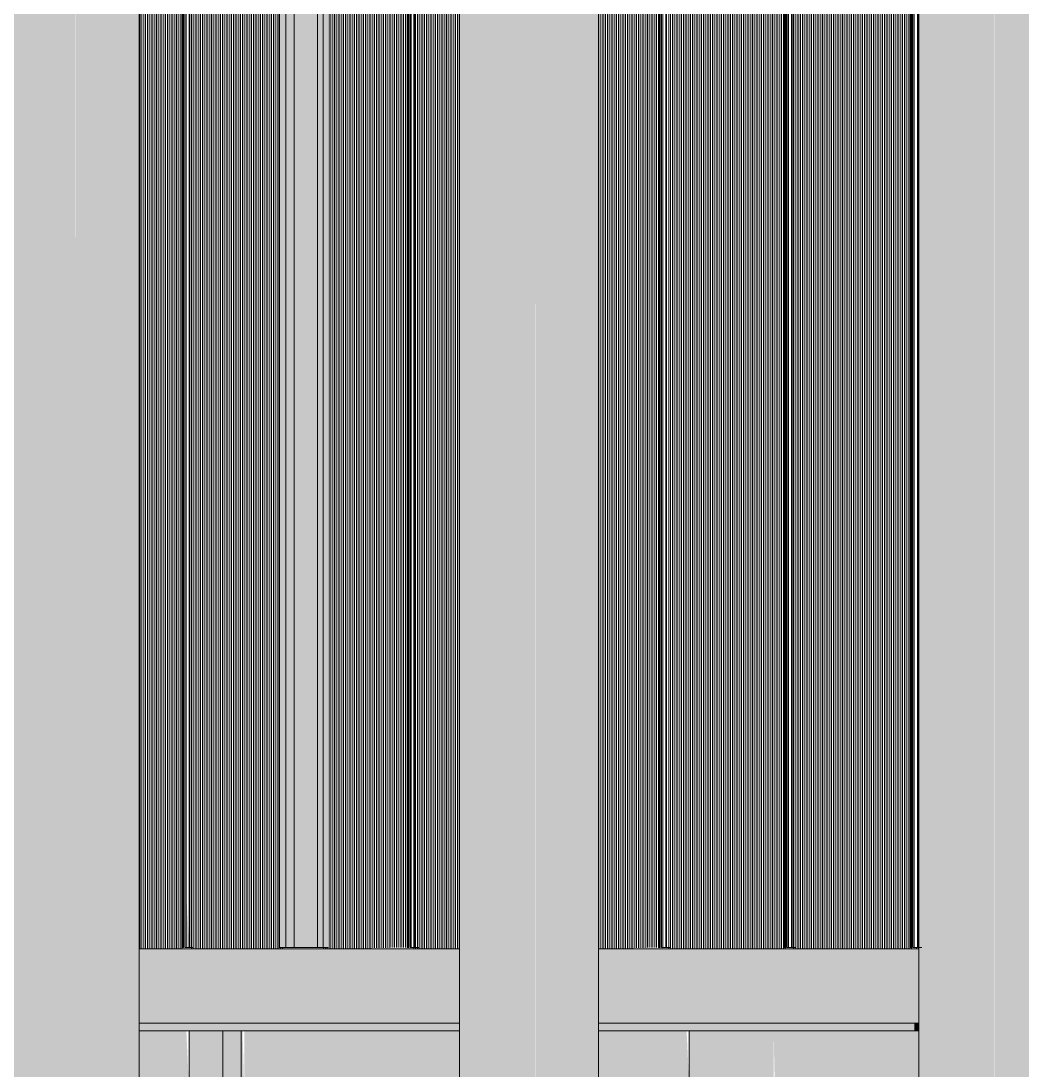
# Model space of a CAD drawing. Header units: metres. Extents: x -4613 to -4328, y -1 to 30.
# Drawn here: x -4392.845 to -4392.124, y 11.361 to 12.116 of the extents above; entities that cross this region are included whole.
import ezdxf

# ---------------------------------------------------------------- set-up
doc = ezdxf.new("R2010")
doc.units = ezdxf.units.M
for name, color, linetype, lineweight in [('A-GENM', 13, 'Continuous', 5), ('A-GLAZ-CURT', 52, 'Continuous', 5), ('A-GLAZ-CWMG', 51, 'Continuous', 5), ('A-WALL', 113, 'Continuous', 5), ('P-SANR-FIXT', 6, 'Continuous', 5), ('S-BEAM', 12, 'Continuous', 5)]:
    doc.layers.add(name, color=color, linetype=linetype, lineweight=lineweight)

# ---------------------------------------------------------------- blocks, each defined once
blk = doc.blocks.new('Structural Framing 15 - Structural Framing 1-952687-NORTH EAST')
at = {"layer": 'S-BEAM'}
for points in [[(4306.3698, 11.34534), (4306.39405, 11.34612), (4306.39405, 11.38883), (4306.3698, 11.38883), (4306.3698, 11.34612)], [(4306.40248, 11.34534), (4306.40716, 11.34612), (4306.40716, 11.38883), (4306.39405, 11.38883), (4306.39405, 11.34534)], [(4306.40823, 11.34534), (4306.4095, 11.34612), (4306.40825, 11.38883), (4306.40716, 11.38883), (4306.40716, 11.34534)]]:
    blk.add_hatch(color=256, dxfattribs=at).paths.add_polyline_path(points)
h = blk.add_hatch(color=256, dxfattribs=at)
h.paths.add_polyline_path([(4306.42809, 10.51826), (4306.72999, 10.53411), (4306.72999, 10.57163), (4306.42809, 10.55556), (4306.42809, 10.5214)])
h.paths.add_polyline_path([(4306.6731, 11.34534), (4306.72999, 11.34612), (4306.72793, 11.38883), (4306.66428, 11.38883), (4306.66428, 11.34534)])
h.paths.add_polyline_path([(4306.4095, 11.34534), (4306.56465, 11.34612), (4306.56465, 11.38883), (4306.4095, 11.38883), (4306.4095, 11.34612)])
for p, q in [((4306.3698, 11.34612), (4306.3698, 11.38883)), ((4306.39405, 11.38883), (4306.39405, 11.34612)), ((4306.40716, 11.34612), (4306.40716, 11.38883))]:
    blk.add_line(p, q, dxfattribs=at)
blk = doc.blocks.new('Mechanical - Condensers - Mechanical - Condensers-1249279-NORTH EAST')
at = {"layer": 'A-GENM'}
h = blk.add_hatch(color=256, dxfattribs=at)
h.paths.add_polyline_path([(4306.79057, 10.53411), (4306.79057, 10.57485), (4306.72999, 10.57163), (4306.72999, 10.53411)])
h.paths.add_polyline_path([(4306.79057, 11.19995), (4306.79007, 11.22177), (4306.77618, 11.21931), (4306.77163, 11.21329), (4306.77163, 11.20137), (4306.78134, 11.20086)])
h.paths.add_polyline_path([(4306.77163, 11.32005), (4306.79057, 11.3234), (4306.79057, 11.33219), (4306.77926, 11.32931), (4306.77252, 11.3242), (4306.77163, 11.32098)])
h.paths.add_polyline_path([(4306.79057, 11.34534), (4306.79057, 11.38883), (4306.72999, 11.38883), (4306.72999, 11.34534), (4306.77163, 11.34534)])
h = blk.add_hatch(color=256, dxfattribs=at)
h.paths.add_polyline_path([(4306.80698, 10.52161), (4306.89645, 10.52659), (4306.89645, 10.58048), (4306.8072, 10.57573), (4306.80702, 10.53244)])
h.paths.add_polyline_path([(4306.80674, 10.52159), (4306.80698, 10.52161), (4306.80698, 10.57572), (4306.79057, 10.57485), (4306.79057, 10.53411), (4306.79554, 10.53088)])
h.paths.add_polyline_path([(4306.80236, 11.19975), (4306.80236, 11.22394), (4306.79057, 11.22123), (4306.79137, 11.19995), (4306.79739, 11.20001)])
h.paths.add_polyline_path([(4306.79057, 11.3234), (4306.80049, 11.32694), (4306.79531, 11.33112), (4306.79057, 11.33219), (4306.79057, 11.32967)])
h.paths.add_polyline_path([(4306.79779, 11.34534), (4306.89539, 11.34612), (4306.89539, 11.38883), (4306.79057, 11.38883), (4306.79155, 11.34534), (4306.79554, 11.34534)])
blk.add_line((4306.7298, 11.38883), (4306.7298, 11.34612), dxfattribs=at)
blk = doc.blocks.new('Downpipe - Tee Spreader - Downpipe - Tee Spreader-V138-NORTH EAST')
at = {"layer": 'P-SANR-FIXT'}
for points in [[(4306.28808, 11.3), (4306.28761, 15.9274), (4306.23392, 15.9274), (4306.23392, 11.34195), (4306.24277, 11.33633), (4306.27504, 11.31086)], [(4306.29417, 11.29481), (4306.308, 11.30289), (4306.31279, 11.30488), (4306.33354, 11.30659), (4306.33297, 11.33264), (4306.308, 11.33264), (4306.308, 11.34534), (4306.33354, 11.34612), (4306.33283, 15.9274), (4306.28808, 15.9274), (4306.28821, 11.29989), (4306.29046, 11.29797)]]:
    blk.add_hatch(color=256, dxfattribs=at).paths.add_polyline_path(points)
blk.add_line((4306.33373, 11.34612), (4306.33373, 15.9274), dxfattribs=at)
blk = doc.blocks.new('Downpipe - Tee Spreader - Downpipe - Tee Spreader-V139-NORTH EAST')
at = {"layer": 'P-SANR-FIXT'}
for points in [[(4306.61882, 11.3), (4306.61835, 15.9274), (4306.56465, 15.9274), (4306.56465, 11.34195), (4306.5735, 11.33633), (4306.60578, 11.31086)], [(4306.62491, 11.29481), (4306.63874, 11.30289), (4306.64353, 11.30488), (4306.66428, 11.30659), (4306.6637, 11.33264), (4306.63874, 11.33264), (4306.63874, 11.34534), (4306.66428, 11.34612), (4306.66356, 15.9274), (4306.61882, 15.9274), (4306.61895, 11.29989), (4306.6212, 11.29797)]]:
    blk.add_hatch(color=256, dxfattribs=at).paths.add_polyline_path(points)
for p, q in [((4306.56446, 15.9274), (4306.56446, 11.34179)), ((4306.66446, 11.34612), (4306.66446, 15.9274))]:
    blk.add_line(p, q, dxfattribs=at)
blk = doc.blocks.new('Downpipe - Tee Spreader - Downpipe - Tee Spreader-V140-NORTH EAST')
at = {"layer": 'P-SANR-FIXT'}
for points in [[(4306.94956, 11.3), (4306.94898, 15.88699), (4306.91495, 15.88552), (4306.9127, 15.92851), (4306.89539, 15.9274), (4306.89539, 11.34195), (4306.90424, 11.33633), (4306.93652, 11.31086)], [(4306.95565, 11.29481), (4306.96948, 11.30289), (4306.97426, 11.30488), (4306.99501, 11.30659), (4306.99444, 11.33264), (4306.96948, 11.33264), (4306.96948, 11.34534), (4306.99501, 11.34612), (4306.99427, 15.88935), (4306.94956, 15.88521), (4306.94969, 11.29989), (4306.95194, 11.29797)]]:
    blk.add_hatch(color=256, dxfattribs=at).paths.add_polyline_path(points)
blk.add_line((4306.8952, 15.9276), (4306.8952, 11.34179), dxfattribs=at)
blk = doc.blocks.new('Rectangular Mullion - Frame_Framed Facade_Danpal_DPANMF BT1-V219-NORTH EAST')
at = {"layer": 'A-GLAZ-CWMG'}
for points in [[(4306.33354, 11.39433), (4306.35851, 11.39433), (4306.35851, 11.44773), (4306.33354, 11.44773)], [(4306.33354, 11.38883), (4306.36779, 11.38883), (4306.36779, 11.39433), (4306.33354, 11.39433)]]:
    blk.add_hatch(color=256, dxfattribs=at).paths.add_polyline_path(points)
for p, q in [((4306.33354, 11.44773), (4306.35851, 11.44773)), ((4306.33354, 11.39433), (4306.35851, 11.39433)), ((4306.33354, 11.38883), (4306.36779, 11.38883))]:
    blk.add_line(p, q, dxfattribs=at)
blk = doc.blocks.new('Rectangular Mullion - Mullion_FramedFacade_Danpal_DPAEC50-3266256-NORTH EAST')
at = {"layer": 'A-GLAZ-CWMG'}
for points in [[(4306.3646, 11.44883), (4306.36462, 11.44883), (4306.3646, 11.48877)], [(4306.36462, 11.44883), (4306.36526, 11.44883), (4306.36462, 11.48877)], [(4306.36765, 11.44883), (4306.36995, 11.44883), (4306.36765, 11.48877)], [(4306.36995, 11.44883), (4306.3704, 11.44883), (4306.36995, 11.48877)], [(4306.36565, 11.44883), (4306.36587, 11.44883), (4306.36547, 11.44883)], [(4306.36741, 11.44883), (4306.36765, 11.44883), (4306.36719, 11.44883)], [(4306.37075, 11.44883), (4306.37097, 11.44883), (4306.37057, 11.44883)]]:
    blk.add_hatch(color=256, dxfattribs=at).paths.add_polyline_path(points)
for p, q in [((4306.3646, 15.8674), (4306.3646, 11.44883)), ((4306.36462, 15.8674), (4306.36462, 11.44883)), ((4306.36526, 15.8674), (4306.36526, 11.44883)), ((4306.36587, 15.8674), (4306.36587, 11.44883)), ((4306.36674, 15.8674), (4306.36674, 11.44883)), ((4306.36765, 15.8674), (4306.36765, 11.44883)), ((4306.36995, 15.8674), (4306.36995, 11.44883)), ((4306.36995, 15.8674), (4306.36995, 11.44883)), ((4306.3704, 15.8674), (4306.3704, 11.44883)), ((4306.3646, 11.44883), (4306.36462, 11.44883)), ((4306.36526, 11.44883), (4306.36462, 11.44883)), ((4306.36526, 11.44883), (4306.36587, 11.44883)), ((4306.36674, 11.44883), (4306.36765, 11.44883)), ((4306.36765, 11.44883), (4306.37051, 11.44883)), ((4306.3704, 11.44883), (4306.36995, 11.44883)), ((4306.3704, 11.44883), (4306.37097, 11.44883))]:
    blk.add_line(p, q, dxfattribs=at)
blk.add_open_spline([(4306.36995, 11.44883), (4306.36994, 11.44883), (4306.36995, 11.44883), (4306.37006, 11.44883), (4306.37018, 11.44883), (4306.37035, 11.44883), (4306.37056, 11.44883), (4306.37079, 11.44883), (4306.37098, 11.44883), (4306.37117, 11.44883), (4306.37141, 11.44883), (4306.37168, 11.44883), (4306.37193, 11.44883), (4306.37214, 11.44883), (4306.37233, 11.44883), (4306.37252, 11.44883), (4306.37271, 11.44883), (4306.37287, 11.44883), (4306.37298, 11.44883), (4306.37301, 11.44883), (4306.37302, 11.44883)], degree=3, knots=[0, 0, 0, 0, 0.083333, 0.166667, 0.208333, 0.25, 0.333333, 0.375, 0.416667, 0.458333, 0.5, 0.583333, 0.666667, 0.729167, 0.791667, 0.84375, 0.885417, 0.927083, 0.96875, 1, 1, 1, 1], dxfattribs=at)
blk = doc.blocks.new('MulticellPanel_Polycarbonate_Danpal_1040w - Premium Purple-3266260-NORTH EAST')
at = {"layer": 'A-GLAZ-CURT'}
h = blk.add_hatch(dxfattribs=at)
h.set_pattern_fill('FP_167', color=256, style=0, pattern_type=2)
h.set_pattern_definition([(90, (4306.271, 11.402), (-0.00131, 8e-20), [])])
h.paths.add_polyline_path([(4306.36634, 11.44773), (4306.3646, 11.44883), (4306.3646, 15.8674), (4306.33354, 15.8674), (4306.33354, 11.44773), (4306.36587, 11.44773)])
blk = doc.blocks.new('Rectangular Mullion - Frame_Framed Facade_Danpal_DPANMF BT1-3271041-NORTH EAST')
at = {"layer": 'A-GLAZ-CWMG'}
for points in [[(4306.44296, 11.39433), (4306.45425, 11.39433), (4306.45425, 11.44773), (4306.35851, 11.44773), (4306.35851, 11.39433)], [(4306.46353, 11.38883), (4306.46353, 11.39433), (4306.36779, 11.39433), (4306.36779, 11.38883), (4306.45624, 11.38883)]]:
    blk.add_hatch(color=256, dxfattribs=at).paths.add_polyline_path(points)
for p, q in [((4306.35851, 11.44773), (4306.45425, 11.44773)), ((4306.35851, 11.39433), (4306.45425, 11.39433)), ((4306.36779, 11.38883), (4306.46353, 11.38883))]:
    blk.add_line(p, q, dxfattribs=at)
blk = doc.blocks.new('MulticellPanel_Polycarbonate_Danpal_1040w - Blue-3266264-NORTH EAST')
at = {"layer": 'A-GLAZ-CURT'}
h = blk.add_hatch(dxfattribs=at)
h.set_pattern_fill('FP_240', color=256, style=0, pattern_type=2)
h.set_pattern_definition([(90, (4306.363, 11.402), (-0.00131, 8e-20), [])])
h.paths.add_polyline_path([(4306.43945, 11.44773), (4306.4348, 11.44883), (4306.43432, 15.8674), (4306.37097, 15.8674), (4306.37097, 11.44773), (4306.43747, 11.44773)])
blk = doc.blocks.new('Rectangular Mullion - Frame_Framed Facade_Danpal_DPANMF BT2-3266265-NORTH EAST')
at = {"layer": 'A-GLAZ-CWMG'}
for points in [[(4306.4348, 11.44883), (4306.43945, 11.44883), (4306.43945, 15.8674), (4306.4348, 15.8674), (4306.4348, 11.48877)], [(4306.44532, 11.44883), (4306.44532, 15.8674), (4306.43945, 15.8674), (4306.43945, 11.44883), (4306.44296, 11.44883)], [(4306.46228, 11.44883), (4306.46228, 15.8674), (4306.44532, 15.8674), (4306.44532, 11.44883)], [(4306.46228, 11.44883), (4306.46634, 11.44883), (4306.46634, 15.8674), (4306.46228, 15.8674), (4306.46228, 11.48877)], [(4306.46983, 11.44883), (4306.46983, 15.8674), (4306.46634, 15.8674), (4306.46634, 11.44883)]]:
    blk.add_hatch(color=256, dxfattribs=at).paths.add_polyline_path(points)
for p, q in [((4306.4348, 15.8674), (4306.4348, 11.44883)), ((4306.43945, 15.8674), (4306.43945, 11.44883)), ((4306.44532, 15.8674), (4306.44532, 11.44883)), ((4306.46228, 15.8674), (4306.46228, 11.44883)), ((4306.46634, 15.8674), (4306.46634, 11.44883)), ((4306.43945, 11.44883), (4306.4348, 11.44883)), ((4306.44532, 11.44883), (4306.43945, 11.44883)), ((4306.46228, 11.44883), (4306.44532, 11.44883)), ((4306.46634, 11.44883), (4306.46228, 11.44883)), ((4306.46983, 11.44883), (4306.46634, 11.44883))]:
    blk.add_line(p, q, dxfattribs=at)
blk = doc.blocks.new('MulticellPanel_Polycarbonate_Danpal_1040w - Blue-V257-NORTH EAST')
at = {"layer": 'A-GLAZ-CURT'}
h = blk.add_hatch(dxfattribs=at)
h.set_pattern_fill('FP_246', color=256, style=0, pattern_type=2)
h.set_pattern_definition([(90, (4306.885, 11.402), (-0.00131, 8e-20), [])])
h.paths.add_polyline_path([(4306.89411, 11.44773), (4306.89539, 11.44773), (4306.89411, 11.44883), (4306.89303, 11.44773)])
blk = doc.blocks.new('MulticellPanel_Polycarbonate_Danpal_1040w - Premium Dark Opal-V258-NORTH EAST')
at = {"layer": 'A-GLAZ-CURT'}
h = blk.add_hatch(dxfattribs=at)
h.set_pattern_fill('FP_247', color=256, style=0, pattern_type=2)
h.set_pattern_definition([(90, (4306.795, 11.402), (-0.00131, 8e-20), [])])
h.paths.add_polyline_path([(4306.89157, 11.44773), (4306.88876, 11.44883), (4306.88876, 15.8674), (4306.80461, 15.8674), (4306.80461, 11.44773), (4306.89135, 11.44773)])
blk = doc.blocks.new('MulticellPanel_Polycarbonate_Danpal_1040w - Premium Purple-V259-NORTH EAST')
at = {"layer": 'A-GLAZ-CURT'}
h = blk.add_hatch(dxfattribs=at)
h.set_pattern_fill('FP_248', color=256, style=0, pattern_type=2)
h.set_pattern_definition([(90, (4306.704, 11.402), (-0.00131, 8e-20), [])])
h.paths.add_polyline_path([(4306.80106, 11.44773), (4306.79825, 11.44883), (4306.79825, 15.8674), (4306.7141, 15.8674), (4306.7141, 11.44773), (4306.80083, 11.44773)])
blk = doc.blocks.new('MulticellPanel_Polycarbonate_Danpal_1040w - Blue-V260-NORTH EAST')
at = {"layer": 'A-GLAZ-CURT'}
h = blk.add_hatch(dxfattribs=at)
h.set_pattern_fill('FP_249', color=256, style=0, pattern_type=2)
h.set_pattern_definition([(90, (4306.614, 11.402), (-0.00131, 8e-20), [])])
h.paths.add_polyline_path([(4306.66428, 11.44773), (4306.70773, 11.44883), (4306.70773, 15.8674), (4306.66428, 15.8674), (4306.66428, 11.48877)])
blk = doc.blocks.new('MulticellPanel_Polycarbonate_Danpal_1040w - Premium Dark Opal-V261-NORTH EAST')
at = {"layer": 'A-GLAZ-CURT'}
h = blk.add_hatch(dxfattribs=at)
h.set_pattern_fill('FP_250', color=256, style=0, pattern_type=2)
h.set_pattern_definition([(90, (4306.523, 11.402), (-0.00131, 8e-20), [])])
h.paths.add_polyline_path([(4306.53204, 11.44773), (4306.56465, 11.44773), (4306.56465, 15.8674), (4306.53306, 15.8674), (4306.53096, 11.44773)])
blk = doc.blocks.new('MulticellPanel_Polycarbonate_Danpal_1040w - Premium Purple-3271049-NORTH EAST')
at = {"layer": 'A-GLAZ-CURT'}
h = blk.add_hatch(dxfattribs=at)
h.set_pattern_fill('FP_251', color=256, style=0, pattern_type=2)
h.set_pattern_definition([(90, (4306.445, 11.402), (-0.00131, 8e-20), [])])
h.paths.add_polyline_path([(4306.46576, 11.44773), (4306.52669, 11.44883), (4306.52669, 15.8674), (4306.46983, 15.8674), (4306.46983, 11.44883), (4306.46576, 11.44883)])
blk = doc.blocks.new('Rectangular Mullion - Frame_Framed Facade_Danpal_DPANMF BT1-V272-NORTH EAST')
at = {"layer": 'A-GLAZ-CWMG'}
for points in [[(4306.89539, 11.39433), (4306.89539, 11.44773), (4306.88267, 11.44773), (4306.88267, 11.39433)], [(4306.89539, 11.39433), (4306.89195, 11.39433), (4306.89195, 11.38883), (4306.89539, 11.38883)]]:
    blk.add_hatch(color=256, dxfattribs=at).paths.add_polyline_path(points)
for p, q in [((4306.88267, 11.44773), (4306.89546, 11.44773)), ((4306.88267, 11.39433), (4306.89542, 11.39433)), ((4306.89195, 11.38883), (4306.89542, 11.38883))]:
    blk.add_line(p, q, dxfattribs=at)
blk = doc.blocks.new('Rectangular Mullion - Frame_Framed Facade_Danpal_DPANMF BT1-V223-NORTH EAST')
at = {"layer": 'A-GLAZ-CWMG'}
for points in [[(4305.72488, 11.39433), (4305.8154, 11.39433), (4305.8154, 11.44773), (4305.72488, 11.44773), (4305.72488, 11.41744)], [(4305.75253, 11.38883), (4305.82468, 11.38883), (4305.82468, 11.39433), (4305.73417, 11.39433), (4305.73417, 11.38883)]]:
    blk.add_hatch(color=256, dxfattribs=at).paths.add_polyline_path(points)
for p, q in [((4305.72488, 11.44773), (4305.8154, 11.44773)), ((4305.72488, 11.39433), (4305.8154, 11.39433)), ((4305.73417, 11.38883), (4305.82468, 11.38883))]:
    blk.add_line(p, q, dxfattribs=at)
blk = doc.blocks.new('Rectangular Mullion - Frame_Framed Facade_Danpal_DPANMF BT1-V273-NORTH EAST')
at = {"layer": 'A-GLAZ-CWMG'}
for points in [[(4306.66428, 11.39433), (4306.70163, 11.39433), (4306.70163, 11.44773), (4306.66428, 11.44773)], [(4306.6731, 11.38883), (4306.71092, 11.38883), (4306.71092, 11.39433), (4306.66428, 11.39433), (4306.66428, 11.38883)]]:
    blk.add_hatch(color=256, dxfattribs=at).paths.add_polyline_path(points)
for p, q in [((4306.66428, 11.44773), (4306.70163, 11.44773)), ((4306.66428, 11.39433), (4306.70163, 11.39433)), ((4306.66428, 11.38883), (4306.71092, 11.38883))]:
    blk.add_line(p, q, dxfattribs=at)
blk = doc.blocks.new('Rectangular Mullion - Frame_Framed Facade_Danpal_DPANMF BT1-V274-NORTH EAST')
at = {"layer": 'A-GLAZ-CWMG'}
for points in [[(4306.55803, 11.39433), (4306.56465, 11.39433), (4306.56465, 11.44773), (4306.5206, 11.44773), (4306.5206, 11.39433)], [(4306.55803, 11.38883), (4306.56465, 11.38883), (4306.56465, 11.39433), (4306.52988, 11.39433), (4306.52988, 11.38883)]]:
    blk.add_hatch(color=256, dxfattribs=at).paths.add_polyline_path(points)
for p, q in [((4306.5206, 11.44773), (4306.56472, 11.44773)), ((4306.5206, 11.39433), (4306.56469, 11.39433)), ((4306.52988, 11.38883), (4306.56468, 11.38883))]:
    blk.add_line(p, q, dxfattribs=at)
blk = doc.blocks.new('Rectangular Mullion - Frame_Framed Facade_Danpal_DPANMF BT1-3271040-NORTH EAST')
at = {"layer": 'A-GLAZ-CWMG'}
for points in [[(4306.5206, 11.44773), (4306.45425, 11.44773), (4306.45425, 11.39433), (4306.5206, 11.39433)], [(4306.46353, 11.38883), (4306.52988, 11.38883), (4306.52988, 11.39433), (4306.46353, 11.39433)]]:
    blk.add_hatch(color=256, dxfattribs=at).paths.add_polyline_path(points)
for p, q in [((4306.45425, 11.44773), (4306.5206, 11.44773)), ((4306.45425, 11.39433), (4306.5206, 11.39433)), ((4306.46353, 11.38883), (4306.52988, 11.38883))]:
    blk.add_line(p, q, dxfattribs=at)
blk = doc.blocks.new('Rectangular Mullion - Mullion_FramedFacade_Danpal_DPAEC50-V276-NORTH EAST')
at = {"layer": 'A-GLAZ-CWMG'}
for points in [[(4307.16033, 11.44883), (4307.16098, 11.44883), (4307.16033, 11.48877)], [(4307.16567, 11.44883), (4307.16611, 11.44883), (4307.16567, 11.48877)], [(4307.16137, 11.44883), (4307.16159, 11.44883), (4307.16119, 11.44883)], [(4307.16313, 11.44883), (4307.16337, 11.44883), (4307.16291, 11.44883)], [(4307.16646, 11.44883), (4307.16669, 11.44883), (4307.16629, 11.44883)]]:
    blk.add_hatch(color=256, dxfattribs=at).paths.add_polyline_path(points)
for p, q in [((4307.16031, 15.8674), (4307.16031, 11.44883)), ((4307.16033, 15.8674), (4307.16033, 11.44883)), ((4307.16098, 15.8674), (4307.16098, 11.44883)), ((4307.16159, 15.8674), (4307.16159, 11.44883)), ((4307.16246, 15.8674), (4307.16246, 11.44883)), ((4307.16337, 15.8674), (4307.16337, 11.44883)), ((4307.16566, 15.8674), (4307.16566, 11.44883)), ((4307.16567, 15.8674), (4307.16567, 11.44883)), ((4307.16611, 15.8674), (4307.16611, 11.44883)), ((4307.16031, 11.44883), (4307.16033, 11.44883)), ((4307.16098, 11.44883), (4307.16033, 11.44883)), ((4307.16098, 11.44883), (4307.16159, 11.44883)), ((4307.16246, 11.44883), (4307.16337, 11.44883)), ((4307.16337, 11.44883), (4307.16623, 11.44883)), ((4307.16611, 11.44883), (4307.16567, 11.44883)), ((4307.16611, 11.44883), (4307.16669, 11.44883))]:
    blk.add_line(p, q, dxfattribs=at)
blk.add_open_spline([(4307.16567, 11.44883), (4307.16566, 11.44883), (4307.16567, 11.44883), (4307.16577, 11.44883), (4307.1659, 11.44883), (4307.16606, 11.44883), (4307.16627, 11.44883), (4307.16651, 11.44883), (4307.16669, 11.44883), (4307.16688, 11.44883), (4307.16712, 11.44883), (4307.1674, 11.44883), (4307.16764, 11.44883), (4307.16786, 11.44883), (4307.16805, 11.44883), (4307.16824, 11.44883), (4307.16842, 11.44883), (4307.16859, 11.44883), (4307.1687, 11.44883), (4307.16873, 11.44883), (4307.16874, 11.44883)], degree=3, knots=[0, 0, 0, 0, 0.083333, 0.166667, 0.208333, 0.25, 0.333333, 0.375, 0.416667, 0.458333, 0.5, 0.583333, 0.666667, 0.729167, 0.791667, 0.84375, 0.885417, 0.927083, 0.96875, 1, 1, 1, 1], dxfattribs=at)
blk = doc.blocks.new('Rectangular Mullion - Mullion_FramedFacade_Danpal_DPAEC50-V278-NORTH EAST')
at = {"layer": 'A-GLAZ-CWMG'}
for points in [[(4306.79825, 11.44883), (4306.79826, 11.44883), (4306.79825, 11.48877)], [(4306.79826, 11.44883), (4306.79891, 11.44883), (4306.79826, 11.48877)], [(4306.8036, 11.44883), (4306.80404, 11.44883), (4306.8036, 11.48877)], [(4306.7993, 11.44883), (4306.79952, 11.44883), (4306.79911, 11.44883)], [(4306.80106, 11.44883), (4306.8013, 11.44883), (4306.80083, 11.44883)], [(4306.80439, 11.44883), (4306.80461, 11.44883), (4306.80422, 11.44883)]]:
    blk.add_hatch(color=256, dxfattribs=at).paths.add_polyline_path(points)
for p, q in [((4306.79824, 15.8674), (4306.79824, 11.44883)), ((4306.79826, 15.8674), (4306.79826, 11.44883)), ((4306.79891, 15.8674), (4306.79891, 11.44883)), ((4306.79952, 15.8674), (4306.79952, 11.44883)), ((4306.80039, 15.8674), (4306.80039, 11.44883)), ((4306.8013, 15.8674), (4306.8013, 11.44883)), ((4306.80359, 15.8674), (4306.80359, 11.44883)), ((4306.8036, 15.8674), (4306.8036, 11.44883)), ((4306.80404, 15.8674), (4306.80404, 11.44883)), ((4306.79824, 11.44883), (4306.79826, 11.44883)), ((4306.79891, 11.44883), (4306.79826, 11.44883)), ((4306.79891, 11.44883), (4306.79952, 11.44883)), ((4306.80039, 11.44883), (4306.8013, 11.44883)), ((4306.8013, 11.44883), (4306.80416, 11.44883)), ((4306.80404, 11.44883), (4306.8036, 11.44883)), ((4306.80404, 11.44883), (4306.80461, 11.44883))]:
    blk.add_line(p, q, dxfattribs=at)
blk.add_open_spline([(4306.8036, 11.44883), (4306.80358, 11.44883), (4306.8036, 11.44883), (4306.8037, 11.44883), (4306.80383, 11.44883), (4306.80399, 11.44883), (4306.8042, 11.44883), (4306.80444, 11.44883), (4306.80462, 11.44883), (4306.80481, 11.44883), (4306.80505, 11.44883), (4306.80532, 11.44883), (4306.80557, 11.44883), (4306.80578, 11.44883), (4306.80597, 11.44883), (4306.80617, 11.44883), (4306.80635, 11.44883), (4306.80651, 11.44883), (4306.80662, 11.44883), (4306.80666, 11.44883), (4306.80666, 11.44883)], degree=3, knots=[0, 0, 0, 0, 0.083333, 0.166667, 0.208333, 0.25, 0.333333, 0.375, 0.416667, 0.458333, 0.5, 0.583333, 0.666667, 0.729167, 0.791667, 0.84375, 0.885417, 0.927083, 0.96875, 1, 1, 1, 1], dxfattribs=at)
blk = doc.blocks.new('Rectangular Mullion - Mullion_FramedFacade_Danpal_DPAEC50-V228-NORTH EAST')
at = {"layer": 'A-GLAZ-CWMG'}
for points in [[(4305.73099, 11.44883), (4305.73164, 11.44883), (4305.73099, 11.48877)], [(4305.73633, 11.44883), (4305.73677, 11.44883), (4305.73633, 11.48877)], [(4305.73203, 11.44883), (4305.73225, 11.44883), (4305.73185, 11.44883)], [(4305.73712, 11.44883), (4305.73734, 11.44883), (4305.73695, 11.44883)]]:
    blk.add_hatch(color=256, dxfattribs=at).paths.add_polyline_path(points)
for p, q in [((4305.73097, 15.8674), (4305.73097, 11.44883)), ((4305.73099, 15.8674), (4305.73099, 11.44883)), ((4305.73164, 15.8674), (4305.73164, 11.44883)), ((4305.73225, 15.8674), (4305.73225, 11.44883)), ((4305.73312, 15.8674), (4305.73312, 11.44883)), ((4305.73403, 15.8674), (4305.73403, 11.44883)), ((4305.73632, 15.8674), (4305.73632, 11.44883)), ((4305.73633, 15.8674), (4305.73633, 11.44883)), ((4305.73677, 15.8674), (4305.73677, 11.44883)), ((4305.73097, 11.44883), (4305.73099, 11.44883)), ((4305.73164, 11.44883), (4305.73099, 11.44883)), ((4305.73164, 11.44883), (4305.73225, 11.44883)), ((4305.73312, 11.44883), (4305.73403, 11.44883)), ((4305.73403, 11.44883), (4305.73689, 11.44883)), ((4305.73677, 11.44883), (4305.73633, 11.44883)), ((4305.73677, 11.44883), (4305.73734, 11.44883))]:
    blk.add_line(p, q, dxfattribs=at)
blk.add_open_spline([(4305.73633, 11.44883), (4305.73632, 11.44883), (4305.73633, 11.44883), (4305.73643, 11.44883), (4305.73656, 11.44883), (4305.73672, 11.44883), (4305.73693, 11.44883), (4305.73717, 11.44883), (4305.73735, 11.44883), (4305.73754, 11.44883), (4305.73778, 11.44883), (4305.73806, 11.44883), (4305.7383, 11.44883), (4305.73851, 11.44883), (4305.73871, 11.44883), (4305.7389, 11.44883), (4305.73908, 11.44883), (4305.73924, 11.44883), (4305.73935, 11.44883), (4305.73939, 11.44883), (4305.7394, 11.44883)], degree=3, knots=[0, 0, 0, 0, 0.083333, 0.166667, 0.208333, 0.25, 0.333333, 0.375, 0.416667, 0.458333, 0.5, 0.583333, 0.666667, 0.729167, 0.791667, 0.84375, 0.885417, 0.927083, 0.96875, 1, 1, 1, 1], dxfattribs=at)

msp = doc.modelspace()

# ---------------------------------------------------------------- hatches: boundary and pattern name
at = {"layer": 'A-WALL'}
h = msp.add_hatch(color=256, dxfattribs=at)
h.paths.add_polyline_path([(-4391.10527, 11.19243), (-4388.15245, 11.34506), (-4388.15245, 11.55527), (-4388.59172, 11.53275), (-4388.59241, 11.53245), (-4389.63172, 11.47881), (-4389.63201, 11.47853), (-4391.10527, 11.40212), (-4391.10527, 11.1951)])
h.paths.add_polyline_path([(-4392.72384, 11.34534), (-4392.72585, 11.38883), (-4392.7601, 11.38883), (-4392.7601, 11.34534)])
h.paths.add_polyline_path([(-4393.42158, 11.34534), (-4393.35678, 11.34612), (-4393.3584, 11.38883), (-4393.42158, 11.38883), (-4393.42158, 11.34612)])
h.paths.add_polyline_path([(-4392.88082, 11.34534), (-4392.85972, 11.34612), (-4392.85972, 11.38883), (-4393.09084, 11.38883), (-4393.09084, 11.34534)])
h.paths.add_polyline_path([(-4393.19046, 11.34534), (-4393.19046, 11.38883), (-4393.33599, 11.38883), (-4393.33599, 11.34534)])

# ---------------------------------------------------------------- block references
at = {"layer": 'A-GENM'}
msp.add_blockref('Mechanical - Condensers - Mechanical - Condensers-1249279-NORTH EAST', (-8699.09364, 0), dxfattribs=at)
at = {"layer": 'A-GLAZ-CURT'}
for name in ['MulticellPanel_Polycarbonate_Danpal_1040w - Premium Purple-3266260-NORTH EAST', 'MulticellPanel_Polycarbonate_Danpal_1040w - Blue-3266264-NORTH EAST', 'MulticellPanel_Polycarbonate_Danpal_1040w - Premium Purple-3271049-NORTH EAST', 'MulticellPanel_Polycarbonate_Danpal_1040w - Premium Dark Opal-V261-NORTH EAST', 'MulticellPanel_Polycarbonate_Danpal_1040w - Blue-V260-NORTH EAST', 'MulticellPanel_Polycarbonate_Danpal_1040w - Premium Purple-V259-NORTH EAST', 'MulticellPanel_Polycarbonate_Danpal_1040w - Premium Dark Opal-V258-NORTH EAST', 'MulticellPanel_Polycarbonate_Danpal_1040w - Blue-V257-NORTH EAST']:
    msp.add_blockref(name, (-8699.09364, 0), dxfattribs=at)
at = {"layer": 'A-GLAZ-CWMG'}
for name, p in [('Rectangular Mullion - Mullion_FramedFacade_Danpal_DPAEC50-3266256-NORTH EAST', (-8699.09364, 0)), ('Rectangular Mullion - Frame_Framed Facade_Danpal_DPANMF BT2-3266265-NORTH EAST', (-8699.09364, 0)), ('Rectangular Mullion - Mullion_FramedFacade_Danpal_DPAEC50-V276-NORTH EAST', (-8699.72726, 0)), ('Rectangular Mullion - Mullion_FramedFacade_Danpal_DPAEC50-V228-NORTH EAST', (-8698.11689, 0)), ('Rectangular Mullion - Mullion_FramedFacade_Danpal_DPAEC50-V278-NORTH EAST', (-8699.09364, 0)), ('Rectangular Mullion - Mullion_FramedFacade_Danpal_DPAEC50-V276-NORTH EAST', (-8699.36519, 0)), ('Rectangular Mullion - Frame_Framed Facade_Danpal_DPANMF BT1-V219-NORTH EAST', (-8699.09364, 0)), ('Rectangular Mullion - Frame_Framed Facade_Danpal_DPANMF BT1-3271041-NORTH EAST', (-8699.09364, 0)), ('Rectangular Mullion - Frame_Framed Facade_Danpal_DPANMF BT1-3271040-NORTH EAST', (-8699.09364, 0)), ('Rectangular Mullion - Frame_Framed Facade_Danpal_DPANMF BT1-V274-NORTH EAST', (-8699.09364, 0)), ('Rectangular Mullion - Frame_Framed Facade_Danpal_DPANMF BT1-V273-NORTH EAST', (-8699.09364, 0)), ('Rectangular Mullion - Frame_Framed Facade_Danpal_DPANMF BT1-V223-NORTH EAST', (-8698.11689, 0)), ('Rectangular Mullion - Frame_Framed Facade_Danpal_DPANMF BT1-V223-NORTH EAST', (-8698.02637, 0)), ('Rectangular Mullion - Frame_Framed Facade_Danpal_DPANMF BT1-V272-NORTH EAST', (-8699.09364, 0))]:
    msp.add_blockref(name, p, dxfattribs=at)
at = {"layer": 'P-SANR-FIXT'}
for name in ['Downpipe - Tee Spreader - Downpipe - Tee Spreader-V140-NORTH EAST', 'Downpipe - Tee Spreader - Downpipe - Tee Spreader-V138-NORTH EAST', 'Downpipe - Tee Spreader - Downpipe - Tee Spreader-V139-NORTH EAST']:
    msp.add_blockref(name, (-8699.09364, 0), dxfattribs=at)
at = {"layer": 'S-BEAM'}
msp.add_blockref('Structural Framing 15 - Structural Framing 1-952687-NORTH EAST', (-8699.09364, 0), dxfattribs=at)

doc.saveas('drawing.dxf')
